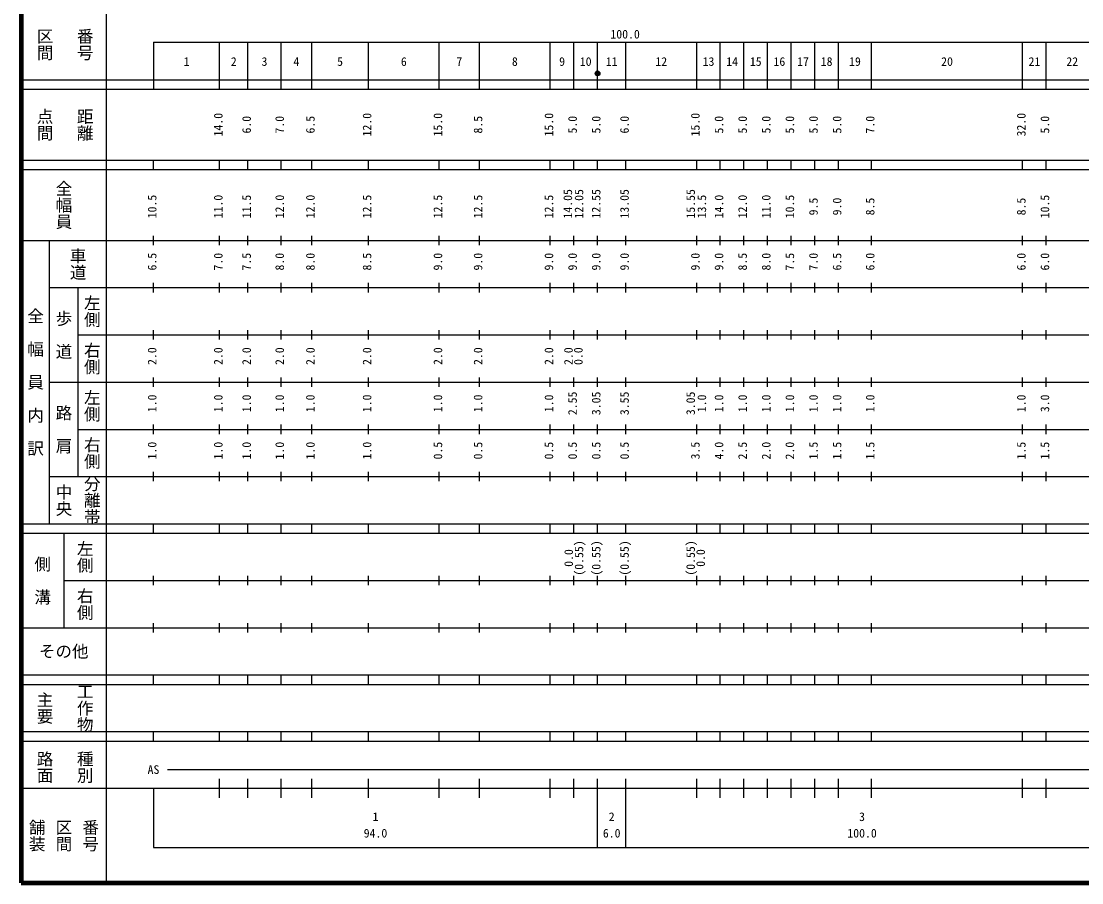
# Model space of a CAD drawing. Units: millimetres on the paper, enlarged 1000 times. Extents: x 40000 to 680000, y 20000 to 380000.
# Drawn here: x 40000 to 264522, y 20000 to 202409 of the extents above; entities that cross this region are included whole.
import ezdxf
from ezdxf.enums import TextEntityAlignment as Align

# ---------------------------------------------------------------- set-up
doc = ezdxf.new("R2010")
doc.units = ezdxf.units.MM
doc.header["$LTSCALE"] = 1000
doc.layers.add('M-TTL', color=2, linetype='Continuous', lineweight=140)
doc.layers.add('M-TTL-BAND', color=7, linetype='Continuous', lineweight=25)
doc.styles.add('@ＭＳ ゴシック', font='')
doc.styles.add('ＭＳ ゴシック', font='')
doc.styles.get('@ＭＳ ゴシック').set_extended_font_data('@MS Gothic')
doc.styles.get('ＭＳ ゴシック').set_extended_font_data('MS Gothic')

msp = doc.modelspace()

# ---------------------------------------------------------------- hatches: boundary and pattern name
at = {"layer": 'M-TTL-BAND'}
msp.add_hatch(color=256, dxfattribs=at).paths.add_polyline_path([(162514, 191365, 1), (161514, 191365, 1)])

# ---------------------------------------------------------------- linework, layer by layer
at = {"layer": 'M-TTL'}
for p, q in [((40000, 380000), (40000, 20000)), ((40000, 20000), (680000, 20000))]:
    msp.add_line(p, q, dxfattribs=at)
at = {"layer": 'M-TTL-BAND'}
for p, q in [((58000, 370000), (58000, 20000)), ((68000, 198000), (579000, 198000)), ((68000, 198000), (68000, 188000)), ((82000, 188000), (82000, 198000)), ((88000, 188000), (88000, 198000)), ((95000, 188000), (95000, 198000)), ((101500, 188000), (101500, 198000)), ((113500, 188000), (113500, 198000)), ((128500, 188000), (128500, 198000)), ((137000, 188000), (137000, 198000)), ((152000, 188000), (152000, 198000)), ((157000, 188000), (157000, 198000)), ((162000, 188000), (162000, 198000)), ((168000, 188000), (168000, 198000)), ((183000, 188000), (183000, 198000)), ((188000, 188000), (188000, 198000)), ((193000, 188000), (193000, 198000)), ((198000, 188000), (198000, 198000)), ((203000, 188000), (203000, 198000)), ((208000, 188000), (208000, 198000)), ((213000, 188000), (213000, 198000)), ((220000, 188000), (220000, 198000)), ((252000, 188000), (252000, 198000)), ((257000, 188000), (257000, 198000)), ((40000, 190000), (579000, 190000)), ((40000, 188000), (579000, 188000)), ((40000, 173000), (579000, 173000)), ((68000, 171000), (68000, 173000)), ((82000, 171000), (82000, 173000)), ((88000, 171000), (88000, 173000)), ((95000, 171000), (95000, 173000)), ((101500, 171000), (101500, 173000)), ((113500, 171000), (113500, 173000)), ((128500, 171000), (128500, 173000)), ((137000, 171000), (137000, 173000)), ((152000, 171000), (152000, 173000)), ((157000, 171000), (157000, 173000)), ((162000, 171000), (162000, 173000)), ((168000, 171000), (168000, 173000)), ((183000, 171000), (183000, 173000)), ((188000, 171000), (188000, 173000)), ((193000, 171000), (193000, 173000)), ((198000, 171000), (198000, 173000)), ((203000, 171000), (203000, 173000)), ((208000, 171000), (208000, 173000)), ((213000, 171000), (213000, 173000)), ((220000, 171000), (220000, 173000)), ((252000, 171000), (252000, 173000)), ((257000, 171000), (257000, 173000)), ((40000, 171000), (579000, 171000)), ((40000, 156000), (579000, 156000)), ((46000, 96000), (46000, 156000)), ((68000, 155000), (68000, 157000)), ((82000, 155000), (82000, 157000)), ((88000, 155000), (88000, 157000)), ((95000, 155000), (95000, 157000)), ((101500, 155000), (101500, 157000)), ((113500, 155000), (113500, 157000)), ((128500, 155000), (128500, 157000)), ((137000, 155000), (137000, 157000)), ((152000, 155000), (152000, 157000)), ((157000, 155000), (157000, 157000)), ((162000, 155000), (162000, 157000)), ((168000, 155000), (168000, 157000)), ((183000, 155000), (183000, 157000)), ((188000, 155000), (188000, 157000)), ((193000, 155000), (193000, 157000)), ((198000, 155000), (198000, 157000)), ((203000, 155000), (203000, 157000)), ((208000, 155000), (208000, 157000)), ((213000, 155000), (213000, 157000)), ((220000, 155000), (220000, 157000)), ((252000, 155000), (252000, 157000)), ((257000, 155000), (257000, 157000)), ((46000, 146000), (579000, 146000)), ((52000, 146000), (52000, 106000)), ((68000, 145000), (68000, 147000)), ((82000, 145000), (82000, 147000)), ((88000, 145000), (88000, 147000)), ((95000, 145000), (95000, 147000)), ((101500, 145000), (101500, 147000)), ((113500, 145000), (113500, 147000)), ((128500, 145000), (128500, 147000)), ((137000, 145000), (137000, 147000)), ((152000, 145000), (152000, 147000)), ((157000, 145000), (157000, 147000)), ((162000, 145000), (162000, 147000)), ((168000, 145000), (168000, 147000)), ((183000, 145000), (183000, 147000)), ((188000, 145000), (188000, 147000)), ((193000, 145000), (193000, 147000)), ((198000, 145000), (198000, 147000)), ((203000, 145000), (203000, 147000)), ((208000, 145000), (208000, 147000)), ((213000, 145000), (213000, 147000)), ((220000, 145000), (220000, 147000)), ((252000, 145000), (252000, 147000)), ((257000, 145000), (257000, 147000)), ((68000, 135000), (68000, 137000)), ((82000, 135000), (82000, 137000)), ((88000, 135000), (88000, 137000)), ((95000, 135000), (95000, 137000)), ((101500, 135000), (101500, 137000)), ((113500, 135000), (113500, 137000)), ((128500, 135000), (128500, 137000)), ((137000, 135000), (137000, 137000)), ((152000, 135000), (152000, 137000)), ((157000, 135000), (157000, 137000)), ((162000, 135000), (162000, 137000)), ((168000, 135000), (168000, 137000)), ((183000, 135000), (183000, 137000)), ((188000, 135000), (188000, 137000)), ((193000, 135000), (193000, 137000)), ((198000, 135000), (198000, 137000)), ((203000, 135000), (203000, 137000)), ((208000, 135000), (208000, 137000)), ((213000, 135000), (213000, 137000)), ((220000, 135000), (220000, 137000)), ((252000, 135000), (252000, 137000)), ((257000, 135000), (257000, 137000)), ((52000, 136000), (579000, 136000)), ((46000, 126000), (579000, 126000)), ((68000, 125000), (68000, 127000)), ((82000, 125000), (82000, 127000)), ((88000, 125000), (88000, 127000)), ((95000, 125000), (95000, 127000)), ((101500, 125000), (101500, 127000)), ((113500, 125000), (113500, 127000)), ((128500, 125000), (128500, 127000)), ((137000, 125000), (137000, 127000)), ((152000, 125000), (152000, 127000)), ((157000, 125000), (157000, 127000)), ((162000, 125000), (162000, 127000)), ((168000, 125000), (168000, 127000)), ((183000, 125000), (183000, 127000)), ((188000, 125000), (188000, 127000)), ((193000, 125000), (193000, 127000)), ((198000, 125000), (198000, 127000)), ((203000, 125000), (203000, 127000)), ((208000, 125000), (208000, 127000)), ((213000, 125000), (213000, 127000)), ((220000, 125000), (220000, 127000)), ((252000, 125000), (252000, 127000)), ((257000, 125000), (257000, 127000)), ((68000, 115000), (68000, 117000)), ((82000, 115000), (82000, 117000)), ((88000, 115000), (88000, 117000)), ((95000, 115000), (95000, 117000)), ((101500, 115000), (101500, 117000)), ((113500, 115000), (113500, 117000)), ((128500, 115000), (128500, 117000)), ((137000, 115000), (137000, 117000)), ((152000, 115000), (152000, 117000)), ((157000, 115000), (157000, 117000)), ((162000, 115000), (162000, 117000)), ((168000, 115000), (168000, 117000)), ((183000, 115000), (183000, 117000)), ((188000, 115000), (188000, 117000)), ((193000, 115000), (193000, 117000)), ((198000, 115000), (198000, 117000)), ((203000, 115000), (203000, 117000)), ((208000, 115000), (208000, 117000)), ((213000, 115000), (213000, 117000)), ((220000, 115000), (220000, 117000)), ((252000, 115000), (252000, 117000)), ((257000, 115000), (257000, 117000)), ((52000, 116000), (579000, 116000)), ((46000, 106000), (579000, 106000)), ((68000, 105000), (68000, 107000)), ((82000, 105000), (82000, 107000)), ((88000, 105000), (88000, 107000)), ((95000, 105000), (95000, 107000)), ((101500, 105000), (101500, 107000)), ((113500, 105000), (113500, 107000)), ((128500, 105000), (128500, 107000)), ((137000, 105000), (137000, 107000)), ((152000, 105000), (152000, 107000)), ((157000, 105000), (157000, 107000)), ((162000, 105000), (162000, 107000)), ((168000, 105000), (168000, 107000)), ((183000, 105000), (183000, 107000)), ((188000, 105000), (188000, 107000)), ((193000, 105000), (193000, 107000)), ((198000, 105000), (198000, 107000)), ((203000, 105000), (203000, 107000)), ((208000, 105000), (208000, 107000)), ((213000, 105000), (213000, 107000)), ((220000, 105000), (220000, 107000)), ((252000, 105000), (252000, 107000)), ((257000, 105000), (257000, 107000)), ((40000, 96000), (579000, 96000)), ((68000, 94000), (68000, 96000)), ((82000, 94000), (82000, 96000)), ((88000, 94000), (88000, 96000)), ((95000, 94000), (95000, 96000)), ((101500, 94000), (101500, 96000)), ((113500, 94000), (113500, 96000)), ((128500, 94000), (128500, 96000)), ((137000, 94000), (137000, 96000)), ((152000, 94000), (152000, 96000)), ((157000, 94000), (157000, 96000)), ((162000, 94000), (162000, 96000)), ((168000, 94000), (168000, 96000)), ((183000, 94000), (183000, 96000)), ((188000, 94000), (188000, 96000)), ((193000, 94000), (193000, 96000)), ((198000, 94000), (198000, 96000)), ((203000, 94000), (203000, 96000)), ((208000, 94000), (208000, 96000)), ((213000, 94000), (213000, 96000)), ((220000, 94000), (220000, 96000)), ((252000, 94000), (252000, 96000)), ((257000, 94000), (257000, 96000)), ((40000, 94000), (579000, 94000)), ((49000, 94000), (49000, 74000)), ((49000, 84000), (579000, 84000)), ((68000, 83000), (68000, 85000)), ((82000, 83000), (82000, 85000)), ((88000, 83000), (88000, 85000)), ((95000, 83000), (95000, 85000)), ((101500, 83000), (101500, 85000)), ((113500, 83000), (113500, 85000)), ((128500, 83000), (128500, 85000)), ((137000, 83000), (137000, 85000)), ((152000, 83000), (152000, 85000)), ((157000, 83000), (157000, 85000)), ((162000, 83000), (162000, 85000)), ((168000, 83000), (168000, 85000)), ((183000, 83000), (183000, 85000)), ((188000, 83000), (188000, 85000)), ((193000, 83000), (193000, 85000)), ((198000, 83000), (198000, 85000)), ((203000, 83000), (203000, 85000)), ((208000, 83000), (208000, 85000)), ((213000, 83000), (213000, 85000)), ((220000, 83000), (220000, 85000)), ((252000, 83000), (252000, 85000)), ((257000, 83000), (257000, 85000)), ((68000, 73000), (68000, 75000)), ((82000, 73000), (82000, 75000)), ((88000, 73000), (88000, 75000)), ((95000, 73000), (95000, 75000)), ((101500, 73000), (101500, 75000)), ((113500, 73000), (113500, 75000)), ((128500, 73000), (128500, 75000)), ((137000, 73000), (137000, 75000)), ((152000, 73000), (152000, 75000)), ((157000, 73000), (157000, 75000)), ((162000, 73000), (162000, 75000)), ((168000, 73000), (168000, 75000)), ((183000, 73000), (183000, 75000)), ((188000, 73000), (188000, 75000)), ((193000, 73000), (193000, 75000)), ((198000, 73000), (198000, 75000)), ((203000, 73000), (203000, 75000)), ((208000, 73000), (208000, 75000)), ((213000, 73000), (213000, 75000)), ((220000, 73000), (220000, 75000)), ((252000, 73000), (252000, 75000)), ((257000, 73000), (257000, 75000)), ((40000, 74000), (579000, 74000)), ((40000, 64000), (579000, 64000)), ((68000, 62000), (68000, 64000)), ((82000, 62000), (82000, 64000)), ((88000, 62000), (88000, 64000)), ((95000, 62000), (95000, 64000)), ((101500, 62000), (101500, 64000)), ((113500, 62000), (113500, 64000)), ((128500, 62000), (128500, 64000)), ((137000, 62000), (137000, 64000)), ((152000, 62000), (152000, 64000)), ((157000, 62000), (157000, 64000)), ((162000, 62000), (162000, 64000)), ((168000, 62000), (168000, 64000)), ((183000, 62000), (183000, 64000)), ((188000, 62000), (188000, 64000)), ((193000, 62000), (193000, 64000)), ((198000, 62000), (198000, 64000)), ((203000, 62000), (203000, 64000)), ((208000, 62000), (208000, 64000)), ((213000, 62000), (213000, 64000)), ((220000, 62000), (220000, 64000)), ((252000, 62000), (252000, 64000)), ((257000, 62000), (257000, 64000)), ((40000, 62000), (579000, 62000)), ((40000, 52000), (579000, 52000)), ((68000, 50000), (68000, 52000)), ((82000, 50000), (82000, 52000)), ((88000, 50000), (88000, 52000)), ((95000, 50000), (95000, 52000)), ((101500, 50000), (101500, 52000)), ((113500, 50000), (113500, 52000)), ((128500, 50000), (128500, 52000)), ((137000, 50000), (137000, 52000)), ((152000, 50000), (152000, 52000)), ((157000, 50000), (157000, 52000)), ((162000, 50000), (162000, 52000)), ((168000, 50000), (168000, 52000)), ((183000, 50000), (183000, 52000)), ((188000, 50000), (188000, 52000)), ((193000, 50000), (193000, 52000)), ((198000, 50000), (198000, 52000)), ((203000, 50000), (203000, 52000)), ((208000, 50000), (208000, 52000)), ((213000, 50000), (213000, 52000)), ((220000, 50000), (220000, 52000)), ((252000, 50000), (252000, 52000)), ((257000, 50000), (257000, 52000)), ((40000, 50000), (579000, 50000)), ((71000, 44000), (565000, 44000)), ((82000, 38000), (82000, 42000)), ((88000, 38000), (88000, 42000)), ((95000, 38000), (95000, 42000)), ((101500, 38000), (101500, 42000)), ((113500, 38000), (113500, 42000)), ((128500, 38000), (128500, 42000)), ((137000, 38000), (137000, 42000)), ((152000, 38000), (152000, 42000)), ((157000, 38000), (157000, 42000)), ((162000, 27500), (162000, 42000)), ((168000, 27500), (168000, 42000)), ((183000, 38000), (183000, 42000)), ((188000, 38000), (188000, 42000)), ((193000, 38000), (193000, 42000)), ((198000, 38000), (198000, 42000)), ((203000, 38000), (203000, 42000)), ((208000, 38000), (208000, 42000)), ((213000, 38000), (213000, 42000)), ((220000, 38000), (220000, 42000)), ((252000, 38000), (252000, 42000)), ((257000, 38000), (257000, 42000)), ((40000, 40000), (579000, 40000)), ((68000, 40000), (68000, 27500)), ((68000, 27500), (579000, 27500))]:
    msp.add_line(p, q, dxfattribs=at)
msp.add_circle((162014, 191365), 500, dxfattribs=at)

# ---------------------------------------------------------------- texts
at = {"layer": 'M-TTL-BAND', "style": '@ＭＳ ゴシック'}
for s, p in [('区間', (45000, 197500)), ('番号', (53500, 197500)), ('点間', (45000, 180500)), ('距離', (53500, 180500)), ('全幅員', (49000, 163500)), ('車道', (52000, 151000)), ('左側', (55000, 141000)), ('全\u3000幅\u3000員\u3000内\u3000訳', (43000, 126000)), ('歩\u3000道', (49000, 136000)), ('右側', (55000, 131000)), ('左側', (55000, 121000)), ('路\u3000肩', (49000, 116000)), ('右側', (55000, 111000)), ('分離帯', (55000, 101000)), ('中央', (49000, 101000)), ('左側', (53500, 89000)), ('側\u3000溝', (44500, 84000)), ('右側', (53500, 79000)), ('工作物', (53500, 57000)), ('主要', (45000, 57000)), ('路面', (45000, 44500)), ('種別', (53500, 44500)), ('舗装', (43333, 30000)), ('区間', (49000, 30000)), ('番号', (54667, 30000))]:
    msp.add_text(s, height=2566, rotation=270, dxfattribs=at).set_placement(p, align=Align.MIDDLE_CENTER)
at = {"layer": 'M-TTL-BAND', "style": 'ＭＳ ゴシック'}
for s, p in [('100.0', (167844, 198195)), ('1', (75000, 192405)), ('2', (85000, 192405)), ('3', (91500, 192405)), ('4', (98250, 192405)), ('5', (107500, 192405)), ('6', (121000, 192405)), ('7', (132750, 192405)), ('8', (144500, 192405)), ('9', (154500, 192405)), ('10', (159500, 192405)), ('11', (165000, 192405)), ('12', (175500, 192405)), ('13', (185500, 192405)), ('14', (190500, 192405)), ('15', (195500, 192405)), ('16', (200500, 192405)), ('17', (205500, 192405)), ('18', (210500, 192405)), ('19', (216500, 192405)), ('20', (236000, 192405)), ('21', (254500, 192405)), ('22', (262500, 192405)), ('AS', (68000, 42500)), ('1', (115000, 32523)), ('2', (165000, 32523)), ('3', (218000, 32523)), ('94.0', (115000, 29033)), ('6.0', (165000, 29033)), ('100.0', (218000, 29033))]:
    msp.add_text(s, height=1833, dxfattribs=at).set_placement(p, align=Align.BOTTOM_CENTER)
for s, p in [('14.0', (83173, 180500)), ('6.0', (89173, 180500)), ('7.0', (96173, 180500)), ('6.5', (102673, 180500)), ('12.0', (114673, 180500)), ('15.0', (129673, 180500)), ('8.5', (138173, 180500)), ('15.0', (153173, 180500)), ('5.0', (158173, 180500)), ('5.0', (163173, 180500)), ('6.0', (169173, 180500)), ('15.0', (184173, 180500)), ('5.0', (189173, 180500)), ('5.0', (194173, 180500)), ('5.0', (199173, 180500)), ('5.0', (204173, 180500)), ('5.0', (209173, 180500)), ('5.0', (214173, 180500)), ('7.0', (221173, 180500)), ('32.0', (253173, 180500)), ('5.0', (258173, 180500)), ('14.05', (157173, 163749)), ('12.05', (159543, 163749)), ('12.55', (163173, 163749)), ('13.05', (169173, 163749)), ('15.55', (183173, 163749)), ('10.5', (69173, 163174)), ('11.0', (83173, 163174)), ('11.5', (89173, 163174)), ('12.0', (96173, 163174)), ('12.0', (102673, 163174)), ('12.5', (114673, 163174)), ('12.5', (129673, 163174)), ('12.5', (138173, 163174)), ('12.5', (153173, 163174)), ('13.5', (185543, 163174)), ('14.0', (189173, 163174)), ('12.0', (194173, 163174)), ('11.0', (199173, 163174)), ('10.5', (204173, 163174)), ('9.5', (209173, 163174)), ('9.0', (214173, 163174)), ('8.5', (221173, 163174)), ('8.5', (253173, 163174)), ('10.5', (258173, 163174)), ('6.5', (69173, 151500)), ('7.0', (83173, 151500)), ('7.5', (89173, 151500)), ('8.0', (96173, 151500)), ('8.0', (102673, 151500)), ('8.5', (114673, 151500)), ('9.0', (129673, 151500)), ('9.0', (138173, 151500)), ('9.0', (153173, 151500)), ('9.0', (158173, 151500)), ('9.0', (163173, 151500)), ('9.0', (169173, 151500)), ('9.0', (184173, 151500)), ('9.0', (189173, 151500)), ('8.5', (194173, 151500)), ('8.0', (199173, 151500)), ('7.5', (204173, 151500)), ('7.0', (209173, 151500)), ('6.5', (214173, 151500)), ('6.0', (221173, 151500)), ('6.0', (253173, 151500)), ('6.0', (258173, 151500)), ('2.0', (69173, 131500)), ('2.0', (83173, 131500)), ('2.0', (89173, 131500)), ('2.0', (96173, 131500)), ('2.0', (102673, 131500)), ('2.0', (114673, 131500)), ('2.0', (129673, 131500)), ('2.0', (138173, 131500)), ('2.0', (153173, 131500)), ('2.0', (157309, 131500)), ('0.0', (159395, 131500)), ('2.55', (158173, 121500)), ('3.05', (163173, 121500)), ('3.55', (169173, 121500)), ('3.05', (183173, 121500)), ('1.0', (69173, 121500)), ('1.0', (83173, 121500)), ('1.0', (89173, 121500)), ('1.0', (96173, 121500)), ('1.0', (102673, 121500)), ('1.0', (114673, 121500)), ('1.0', (129673, 121500)), ('1.0', (138173, 121500)), ('1.0', (153173, 121500)), ('1.0', (185543, 121500)), ('1.0', (189173, 121500)), ('1.0', (194173, 121500)), ('1.0', (199173, 121500)), ('1.0', (204173, 121500)), ('1.0', (209173, 121500)), ('1.0', (214173, 121500)), ('1.0', (221173, 121500)), ('1.0', (253173, 121500)), ('3.0', (258173, 121500)), ('1.0', (69173, 111500)), ('1.0', (83173, 111500)), ('1.0', (89173, 111500)), ('1.0', (96173, 111500)), ('1.0', (102673, 111500)), ('1.0', (114673, 111500)), ('0.5', (129673, 111500)), ('0.5', (138173, 111500)), ('0.5', (153173, 111500)), ('0.5', (158173, 111500)), ('0.5', (163173, 111500)), ('0.5', (169173, 111500)), ('3.5', (184173, 111500)), ('4.0', (189173, 111500)), ('2.5', (194173, 111500)), ('2.0', (199173, 111500)), ('2.0', (204173, 111500)), ('1.5', (209173, 111500)), ('1.5', (214173, 111500)), ('1.5', (221173, 111500)), ('1.5', (253173, 111500)), ('1.5', (258173, 111500)), ('(0.55)', (159543, 88764)), ('(0.55)', (163173, 88764)), ('(0.55)', (169173, 88764)), ('(0.55)', (183173, 88764)), ('0.0', (157363, 88764)), ('0.0', (185285, 88764))]:
    msp.add_text(s, height=1833, rotation=90, dxfattribs=at).set_placement(p, align=Align.BOTTOM_CENTER)
msp.add_text('その他', height=2566, dxfattribs=at).set_placement((49000, 69000), align=Align.MIDDLE_CENTER)

doc.saveas('drawing.dxf')
